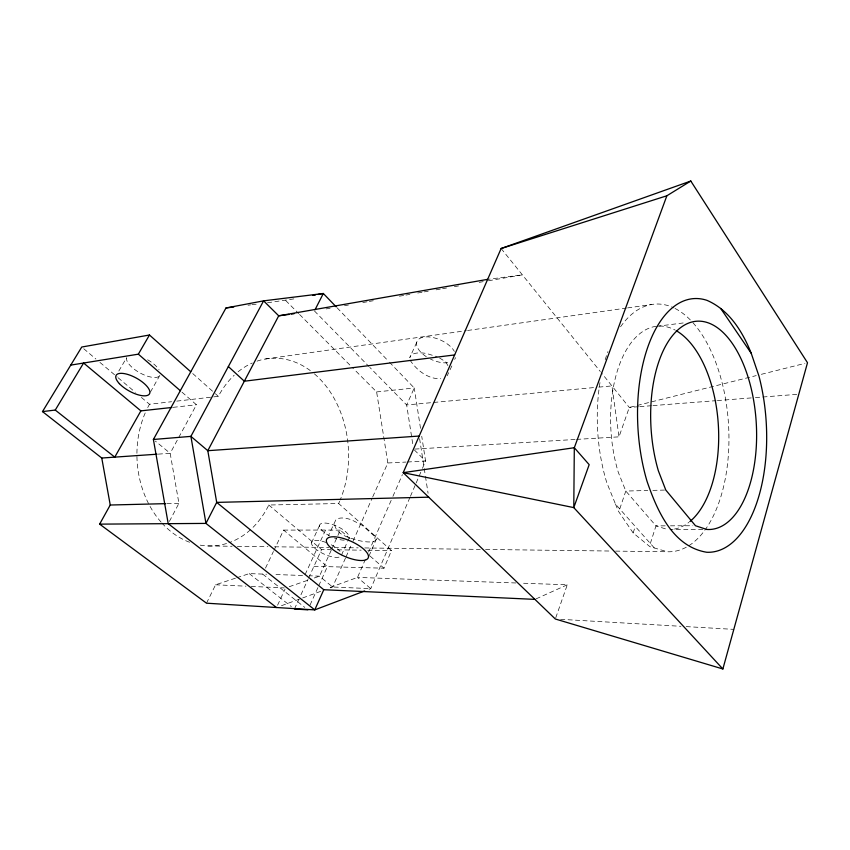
<?xml version="1.0" encoding="UTF-8"?>
<svg xmlns="http://www.w3.org/2000/svg" width="850" height="850" viewBox="0 0 850 850"><rect width="100%" height="100%" fill="white"/><g stroke="black" fill="none" stroke-linecap="round" stroke-linejoin="round"><path stroke-width="0.64" stroke-dasharray="4.25 3.19" d="M650.335 543.469L655.977 525.874L625.802 491.056L618.29 472.292A101.904 53.752 86.3 0 1 658.028 326.124M686.29 547.198A124.068 65.503 86.3 0 1 667.356 551.756L649.921 546.678L633.144 532.929L635.279 526.458M619.756 508.927L625.802 491.056L647.732 490.493M555.751 617.78L567.29 584.789L521.114 583.164M576.597 439.386L619.013 436.847L629.287 407.447L756.213 375.604M313.969 566.281L383.966 568.204L391.499 550.598L338.64 503.519L268.802 505.017A89.091 70.922 86.3 0 1 251.419 528.891M409.913 497.516L370.781 588.646L368.348 589.571M410.444 496.304L415.661 484.149M416.181 482.938L421.919 469.572M422.439 468.361L425.574 461.061L421.738 436.273M368.921 556.134L376.252 539.325L375.817 537.391L362.206 525.279L351.656 519.892A22.451 10.041 30.4 0 0 335.75 520.03L328.546 535.468M451.849 365.946L447.185 375.774M365.436 559.268L357.51 577.416L327.399 588.412M368.613 552.001L392.392 497.558M392.923 496.347L402.433 474.576M345.483 558.078L332.605 586.999L327.611 588.816M346.014 556.878L351.921 543.617M352.994 541.216L372.236 498.015M372.767 496.804L387.834 462.984L376.624 391.924L354.344 369.538M341.498 555.071L347.183 542.353M347.703 541.195L349.254 537.731A16.15 5.918 24.3 0 0 336.696 526.15A16.15 5.918 24.3 0 0 319.887 524.577A16.15 5.918 24.3 0 0 329.672 535.893M310.048 605.051L318.166 587.042M318.707 585.841L327.377 566.642L283.613 530.092L273.987 550.301M331.224 550.226L319.473 576.183L312.205 578.712M331.766 549.047L340.308 530.156L350.062 538.666M294.44 609.014L298.786 599.516M300.953 594.766L307.998 579.339M308.539 578.149L321.587 549.599L330.82 549.727M416.723 342.369L409.764 357.616L410.869 355.502A20.867 8.914 17.8 0 1 426.519 353.494L437.123 356.724M340.308 530.156L325.55 530.049L304.672 575.556L273.158 574.451M311.514 542.842L319.483 525.619M277.567 605.221L285.037 589.135M265.487 568.129L273.413 551.491M206.508 603.192L215.592 584.789L235.546 578.159M169.405 521.411L178.925 503.317L170.17 453.294L196.446 404.781L181.262 391.542M150.439 392.031L160.236 374.701A18.923 7.597 29.1 0 1 141.461 373.692A18.923 7.597 29.1 0 1 126.576 357.765L118.341 371.843M376.252 539.325L375.211 540.791A22.451 6.524 17.9 0 1 359.316 540.674C349.711 537.795 334.528 535.043 334.517 522.378M536.127 598.846L567.29 584.789M281.488 605.699L301.431 598.4M302.674 597.943L321.385 591.101M289.202 586.723L310.994 579.137M236.789 577.745L249.262 573.612L266.592 574.218M761.345 374.319L804.939 363.386M267.506 302.77L296.066 298.562M326.198 308.901L330.119 308.221M344.505 305.724L348.426 305.044M362.822 302.547L368.05 301.633M369.357 301.41L373.277 300.73M399.436 296.193L404.674 295.29M405.981 295.056L409.902 294.376M417.754 293.016L422.981 292.113M424.288 291.879L428.209 291.199M436.061 289.839L441.288 288.936M442.595 288.703L446.526 288.022M454.368 286.663L459.606 285.759M479.219 282.359L483.14 281.669M488.378 280.766L522.378 274.869L487.666 279.353M265.625 358.966L466.299 330.661M467.617 330.469L626.322 308.082M627.629 307.902L651.238 304.566M656.816 326.315L685.398 322.681M248.051 305.203L250.644 304.884M251.94 304.714L258.432 303.907M141.398 397.428L149.494 404.26L171.572 401.721M176.768 401.126L218.333 396.344A94.414 71.304 86.3 0 1 234.186 375.233M173.188 407.331L196.446 404.781M376.624 391.924L414.258 387.993L420.729 429.749M593.513 387.621L406.661 404.951L369.761 367.349M598.772 387.132L611.926 385.911L619.013 436.847M638.488 406.725L629.287 407.447L601.152 372.544M639.806 406.629L651.631 405.705M652.949 405.599L716.019 400.669M717.336 400.573L754.12 397.694M755.438 397.587L798.798 394.209M158.302 454.123L170.17 453.294L155.369 441.108M414.864 449.087L575.269 439.471M387.834 462.984L406.056 462.06M407.352 461.996L425.574 461.061L414.46 450.075M652.885 490.365L664.487 490.067M167.036 503.614L178.925 503.317M665.199 525.842L655.977 525.874L667.441 529.486M670.469 525.821L692.856 525.746M702.801 529.454L670.066 529.486A101.904 53.752 86.3 0 0 688.819 522.41M283.613 530.092L325.55 530.049M208.186 545.955L232.071 546.263M237.384 546.327L267.899 546.709M274.539 546.794L328.95 547.485M334.252 547.549L358.147 547.857M364.777 547.942L480.239 549.398M485.541 549.461L610.289 551.034M615.602 551.108L667.356 551.756M337.418 549.822L361.165 550.162M367.752 550.258L391.499 550.598M515.833 582.972L357.51 577.416L370.781 588.646L332.605 586.999L319.473 576.183L309.602 575.769M215.592 584.789L245.958 586.181M251.239 586.415L284.251 587.924M560.617 619.31L680.935 626.301M686.216 626.609L733.816 629.372M439.493 357.935L445.74 361.856L448.014 365.84M249.262 573.612L291.359 606.592M262.65 574.079L304.799 607.41M83.757 348.744L95.891 358.998M99.939 362.408L117.13 376.933M118.139 377.783L135.331 392.296M268.802 505.017L321.587 549.599M369.984 556.017L383.966 568.204M192.727 373.543L214.391 392.838M215.379 393.72L218.333 396.344M285.674 300.496L298.669 313.554M299.593 314.489L353.419 368.603M314.426 310.941L368.847 366.403M337.11 307.806L388.546 361.261M389.459 362.217L414.258 387.993L406.661 404.951L412.93 445.262M599.972 382.585A124.068 65.503 86.3 0 0 606.794 482.672L615.496 504.114L654.309 547.952M501.128 248.519L600.323 371.524M633.144 532.929L618.343 511.116L615.496 504.114M410.029 360.124C415.14 367.88 422.556 374.595 431.566 377.496A20.867 11.932 31.1 0 0 440.778 378.611M419.603 438.653L424.033 467.266M424.235 468.562L425.244 475.065M425.446 476.361L428.071 493.276M147.624 359.784A18.923 7.597 29.1 0 1 159.067 369.824M344.165 540.164A16.15 5.918 24.3 0 1 334.411 538.029M338.991 557.154A16.267 5.748 24.3 0 1 313.087 546.508A16.267 5.748 24.3 0 1 327.346 542.991M331.234 544.797A16.267 5.748 24.3 0 1 339.979 551.31M226.525 543.522A89.091 70.922 86.3 0 1 198.209 544.754M189.582 542.258A89.091 70.922 86.3 0 1 161.893 523.037M161.032 522.07A89.091 70.922 86.3 0 1 136.914 454.591M136.924 453.294A89.091 70.922 86.3 0 1 145.552 412.154M147.73 407.554A89.091 70.922 86.3 0 1 149.494 404.26M250.452 529.784A89.091 70.922 86.3 0 1 228.873 542.757M605.211 359.688A124.068 65.503 86.3 0 1 607.931 351.581M620.564 326.772A124.068 65.503 86.3 0 1 673.965 307.934M675.081 308.486A124.068 65.503 86.3 0 1 692.07 321.757M692.941 322.724A124.068 65.503 86.3 0 1 728.886 444.369A124.068 65.503 86.3 0 1 687.342 546.614M659.313 326.06A101.904 53.752 86.3 0 1 675.187 330.098M447.737 362.727A20.878 10.742 24.1 0 1 430.451 359.072M426.307 356.703A20.878 10.742 24.1 0 1 423.406 337.163A20.878 10.742 24.1 0 1 454.346 351.379M455.451 357.659A20.878 10.742 24.1 0 1 454.644 359.348M238.127 371.758A94.414 71.304 86.3 0 1 252.238 363.024M257.051 361.133A94.414 71.304 86.3 0 1 310.431 370.696M314.394 373.851A94.414 71.304 86.3 0 1 340.181 499.981M339.681 501.171A94.414 71.304 86.3 0 1 338.64 503.519"/><path stroke-width="1.27" d="M722.872 668.971L807.5 362.737L690.795 181.029L501.128 248.519L403.197 472.664L555.326 619.002L722.872 668.971L573.782 507.609L403.197 472.664L574.313 447.716L589.178 464.652L573.782 507.609L574.313 447.716L666.867 195.776L690.795 181.029M534.926 599.378L323.786 589.73L314.755 609.886L206.508 603.192L99.631 524.131L110.245 505.017L101.766 458.033L42.5 411.591L81.738 347.034L149.472 335.006L190.761 371.79M315.021 309.772L323.329 293.494L336.196 306.85M276.494 607.516L168.215 523.664L153.393 439.482L225.994 307.966L263.596 300.858L323.329 293.494L318.134 294.451M171.902 407.469L140.887 410.879L114.771 457.13L55.261 410.061L42.5 411.591M70.752 365.107L138.359 354.163L149.472 335.006M55.261 410.061L83.598 363.024L140.887 410.879M364.692 590.952L314.755 609.886L205.966 523.409L99.631 524.131M501.128 248.519L666.867 195.776M312.949 295.418L315.541 294.939M487.666 279.353L278.715 315.817L207.804 450.691L216.697 502.392L205.966 523.409L190.899 436.379L263.596 300.858L278.715 315.817L288.915 314.426M291.465 314.075L294.026 313.724M225.994 307.966L233.782 306.988M454.644 354.928L244.333 381.225L228.352 366.552M153.393 439.482L190.899 436.379L207.804 450.691L419.199 436.05M101.766 458.033L156.984 454.208M110.245 505.017L165.718 503.646M428.666 497.176L216.697 502.392L323.786 589.73M294.44 609.014L307.881 609.843M138.359 354.163L180.317 390.713M720.683 308.412L751.241 353.334L758.944 376.04A127.064 64.175 86.3 0 1 706.701 552.256C672.573 546.614 657.135 510.553 647.073 481.419A127.064 64.175 86.3 0 1 646.988 349.478A127.064 64.175 86.3 0 1 706.998 300.358C729.204 309.974 742.656 331.681 751.241 353.334M676.334 330.735A101.904 53.752 86.3 0 1 718.207 423.034A101.904 53.752 86.3 0 1 689.849 521.592M706.732 529.444L695.481 525.736L665.784 490.036L658.357 470.794A104.359 52.657 86.3 0 1 683.846 325.444A104.359 52.657 86.3 0 1 755.321 412.112A104.359 52.657 86.3 0 1 706.732 529.444M119.382 383.647A19.082 7.384 28.9 0 0 148.676 394.772A19.082 7.384 28.9 0 0 130.411 375.339A19.082 7.384 28.9 0 0 119.382 383.647M331.266 548.25A22.769 8.192 23.9 0 0 367.211 559.141A22.769 8.192 23.9 0 0 343.761 538.56A22.769 8.192 23.9 0 0 331.266 548.25"/></g></svg>
